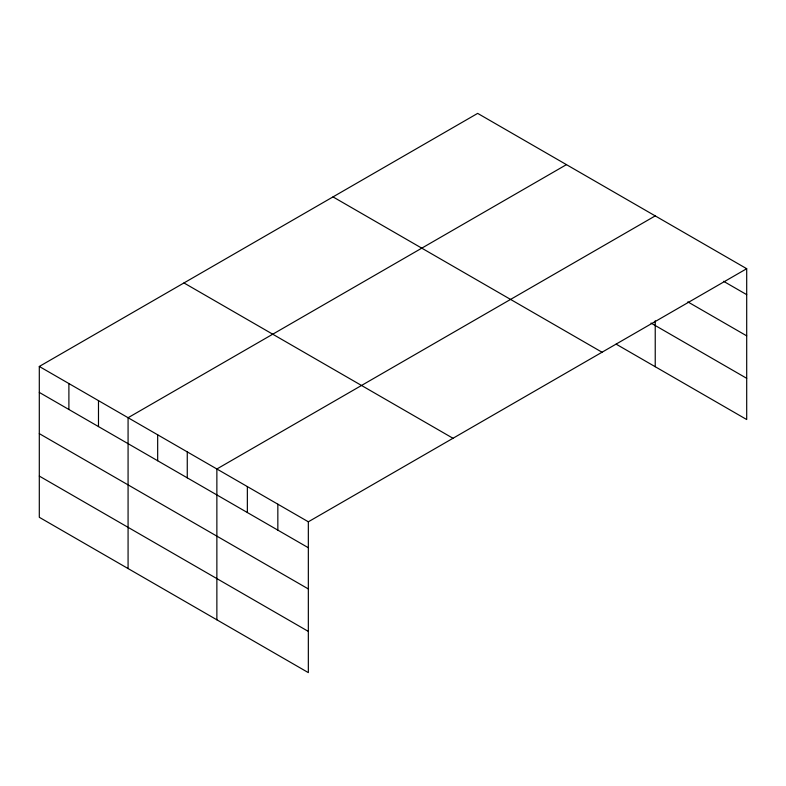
<?xml version="1.0" encoding="UTF-8"?>
<svg xmlns="http://www.w3.org/2000/svg" width="786" height="786" viewBox="0 0 786 786"><rect width="100%" height="100%" fill="white"/><g stroke="black" fill="none" stroke-linecap="round" stroke-linejoin="round"><path stroke-width="1.18" d="M746.7 268.704L477.662 113.381L39.3 366.463L39.3 517.296L308.338 672.62L308.338 521.796L746.7 268.704L746.7 419.537L616.126 344.14M566.451 164.638L128.079 417.72L128.079 568.553M655.229 215.895L216.867 468.987L216.867 619.81M723.572 281.3L746.7 294.652M687.819 301.873L746.7 335.858M651.005 323.066L746.7 378.321M333.009 196.903L602.037 352.226M183.963 282.95L452.991 438.274M39.3 366.463L308.338 521.796M39.3 392.411L308.338 547.744M39.3 433.626L308.338 588.95M39.3 476.08L308.338 631.413M655.229 320.796L655.229 366.718M277.841 504.19L277.841 530.137M247.354 486.583L247.354 512.531M187.264 451.901L187.264 477.839M157.672 434.805L157.672 460.753M98.486 400.634L98.486 426.582M68.893 383.548L68.893 409.496"/></g></svg>
